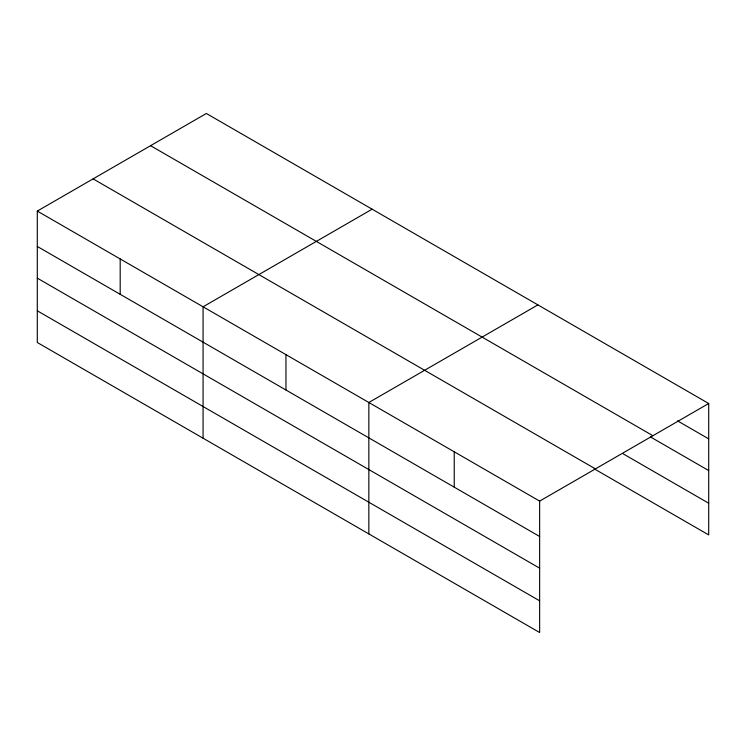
<?xml version="1.0" encoding="UTF-8"?>
<svg xmlns="http://www.w3.org/2000/svg" width="746" height="746" viewBox="0 0 746 746"><rect width="100%" height="100%" fill="white"/><g stroke="black" fill="none" stroke-linecap="round" stroke-linejoin="round"><path stroke-width="1.12" d="M37.3 211.081L539.638 501.107L539.638 632.524L37.3 342.498L37.3 211.081L206.362 113.476L708.7 403.502L708.7 534.919L594.17 468.796M372.133 209.188L203.071 306.793L203.071 438.21M537.903 304.89L368.841 402.495L368.841 533.912M539.638 501.107L708.7 403.502M677.554 420.884L708.7 438.872M150.571 145.684L652.909 435.711M650.428 436.923L708.7 470.567M623.302 453.913L708.7 503.224M93.091 178.872L595.429 468.898M37.3 246.45L539.638 536.477M37.3 278.146L539.638 568.172M37.3 310.802L539.638 600.828M454.239 451.806L454.239 487.166M285.96 354.648L285.96 390.009M120.19 258.937L120.19 294.306"/></g></svg>
